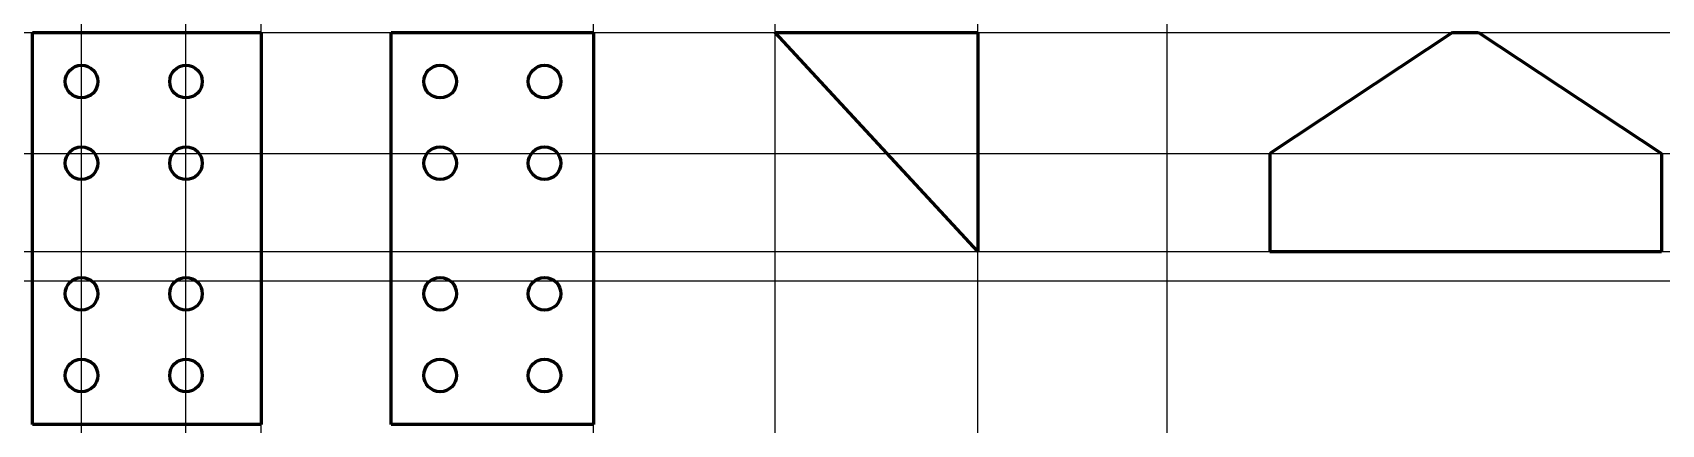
# Model space of a CAD drawing. Header units: millimetres. Extents: x -84 to 415, y 22 to 142.
import ezdxf

# ---------------------------------------------------------------- set-up
doc = ezdxf.new("R2010")
doc.units = ezdxf.units.MM
doc.linetypes.add('K5LT_BASIC', pattern=[0])
doc.layers.add('Системный слой', color=7, linetype='Continuous')

# ---------------------------------------------------------------- blocks, each defined once
blk = doc.blocks.new('U0')
at = {"layer": 'Системный слой', "color": 5, "linetype": 'K5LT_BASIC', "lineweight": 60, "true_color": 0x0000ff}
for p, q in [((-83.56, 142.02), (-13.56, 142.02)), ((-83.56, 22.02), (-83.56, 142.02)), ((-13.56, 142.02), (-13.56, 22.02)), ((-13.56, 22.02), (-83.56, 22.02))]:
    blk.add_line(p, q, dxfattribs=at)
blk = doc.blocks.new('U1')
at = {"layer": 'Системный слой', "color": 5, "linetype": 'K5LT_BASIC', "lineweight": 60, "true_color": 0x0000ff}
for p, q in [((26.3, 142.02), (88.3, 142.02)), ((26.3, 22.02), (26.3, 142.02)), ((88.3, 142.02), (88.3, 22.02)), ((88.3, 22.02), (26.3, 22.02))]:
    blk.add_line(p, q, dxfattribs=at)

msp = doc.modelspace()

# ---------------------------------------------------------------- linework, layer by layer
at = {"layer": 'Системный слой', "color": 5, "linetype": 'K5LT_BASIC', "lineweight": 60, "true_color": 0x0000ff}
for p, q in [((143.98, 142.02), (205.98, 142.02)), ((205.98, 75.02), (143.98, 142.02)), ((205.98, 142.02), (205.98, 75.02)), ((351.44, 142.02), (295.44, 105.02)), ((351.44, 142.02), (359.44, 142.02)), ((359.44, 142.02), (415.44, 105.02)), ((295.44, 105.02), (295.44, 75.02)), ((415.44, 105.02), (415.44, 75.02)), ((295.44, 75.02), (415.44, 75.02))]:
    msp.add_line(p, q, dxfattribs=at)
at = {"layer": 'Системный слой', "color": 9, "true_color": 0xdca5c1}
for p, direction in [((-43.04, 142.02), (1, 0)), ((-68.56, 120.73), (0, 1)), ((-36.56, 317.98), (0, 1)), ((-13.56, 158.27), (0, 1)), ((88.3, 82.51), (0, 1)), ((143.98, 90.94), (0, 1)), ((205.98, 30.99), (0, 1)), ((263.98, 105.13), (0, 1)), ((188.49, 105.02), (1, 0)), ((256.46, 75.02), (1, 0)), ((180.33, 66.02), (1, 0))]:
    msp.add_xline(p, direction, dxfattribs=at)
at = {"layer": 'Системный слой', "color": 5, "linetype": 'K5LT_BASIC', "lineweight": 60, "true_color": 0x0000ff}
for centre in [(-68.56, 127.02), (-36.56, 127.02), (41.3, 127.02), (73.3, 127.02), (-68.56, 102.02), (-36.56, 102.02), (41.3, 102.02), (73.3, 102.02), (-68.56, 62.02), (-36.56, 62.02), (41.3, 62.02), (73.3, 62.02), (-68.56, 37.02), (-36.56, 37.02), (41.3, 37.02), (73.3, 37.02)]:
    msp.add_circle(centre, 5, dxfattribs=at)

# ---------------------------------------------------------------- block references
at = {"layer": 'Системный слой'}
for name in ['U0', 'U1']:
    msp.add_blockref(name, (0, 0), dxfattribs=at)

doc.saveas('drawing.dxf')
